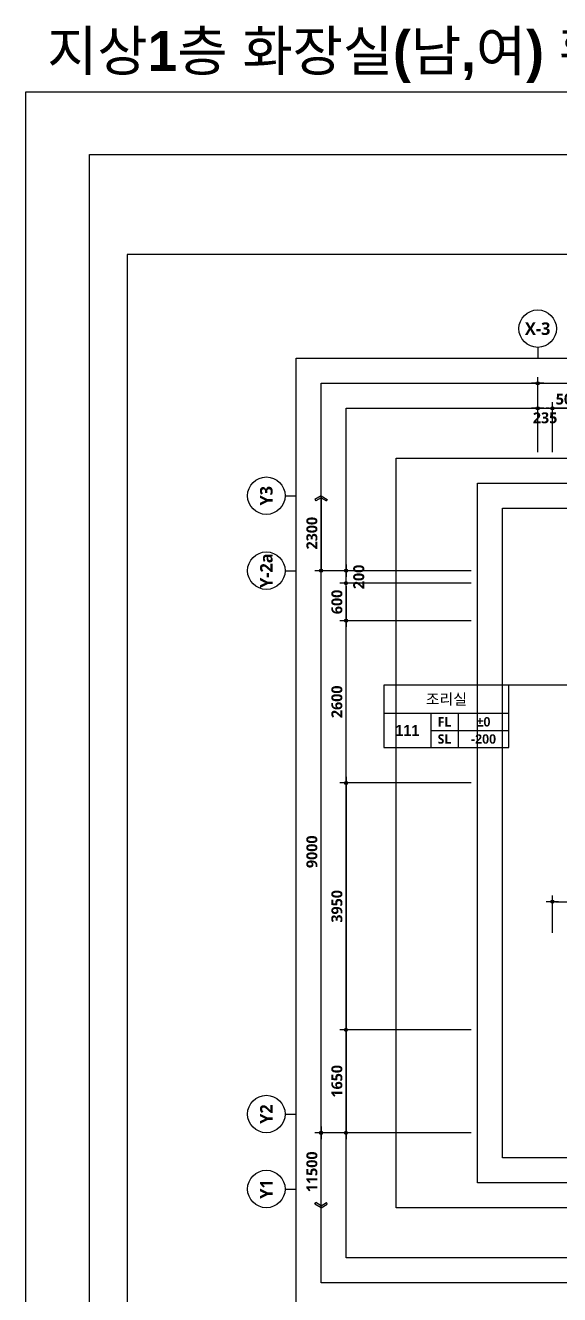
# Model space of a CAD drawing. Header units: millimetres. Extents: x 0 to 336000, y 0 to 30768.
# Drawn here: x 126000 to 134543, y 10447 to 30768 of the extents above; entities that cross this region are included whole.
import ezdxf
from ezdxf.enums import TextEntityAlignment as Align

# ---------------------------------------------------------------- set-up
doc = ezdxf.new("R2010")
doc.units = ezdxf.units.MM
doc.header["$LTSCALE"] = 50
doc.layers.get('Defpoints').update_dxf_attribs({"color": 153})
for name, color, linetype in [('A-ANNO-DIM', 4, 'Continuous'), ('A-ANNO-GRA1', 7, 'Continuous'), ('A-ANNO-TEXT1', 7, 'Continuous'), ('A-ANNO-TEXT2', 3, 'Continuous'), ('A-ST-AXIS-BUB', 7, 'Continuous'), ('A-ST-AXIS-DIM', 7, 'Continuous')]:
    doc.layers.add(name, color=color, linetype=linetype)
doc.layers.add('G(그리드1)', color=185, linetype='Continuous', plot=False)
doc.layers.add('G(그리드2)', color=235, linetype='Continuous', plot=False)
doc.styles.add('2020음성 1차', font='나눔고딕Bold.ttf')
doc.styles.add('SH_나눔', font='')
doc.styles.add('SH_진천_나눔', font='')
doc.styles.get('SH_나눔').set_extended_font_data('NanumGothic', bold=True)
doc.styles.get('SH_진천_나눔').set_extended_font_data('NanumGothic', bold=True)
doc.dimstyles.new('SHP 50', dxfattribs={"dimscale": 50, "dimtxt": 3.5, "dimasz": 1, "dimexe": 2, "dimexo": 2, "dimgap": 1, "dimtad": 1, "dimdec": 0, "dimzin": 0, "dimdsep": 46, "dimtxsty": 'SH_진천_나눔', "dimblk": 'DIMDOT', "dimcen": 0.09, "dimclrd": 256, "dimclre": 256, "dimclrt": 3, "dimadec": 0, "dimazin": 1, "dimtfac": 1, "dimtdec": 0, "dimtix": 1, "dimtmove": 2, "dimatfit": 0, "dimldrblk": 'DIMDOT', "dimfxl": 1, "dimtolj": 1, "dimtzin": 0, "dimlwd": -1, "dimlwe": -1, "dimarcsym": 0})
doc.dimstyles.new('SHP 50내부', dxfattribs={"dimscale": 50, "dimtxt": 2.7, "dimasz": 1, "dimexe": 2, "dimexo": 2, "dimgap": 1, "dimtad": 1, "dimdec": 0, "dimzin": 0, "dimdsep": 46, "dimtxsty": '2020음성 1차', "dimblk": 'DIMDOT', "dimcen": 0.09, "dimclrd": 256, "dimclre": 256, "dimclrt": 3, "dimadec": 0, "dimazin": 1, "dimtfac": 1, "dimtdec": 0, "dimtix": 1, "dimtmove": 2, "dimatfit": 0, "dimldrblk": 'DIMDOT', "dimfxl": 1, "dimtolj": 1, "dimtzin": 0, "dimlwd": -1, "dimlwe": -1, "dimarcsym": 0})

# ---------------------------------------------------------------- blocks, each defined once
blk = doc.blocks.new('DIMDOT')
at = {"color": 0}
blk.add_line((-2, 0), (2, 0), dxfattribs=at)
for radius in [0.5, 0.25]:
    blk.add_circle((0, 0), radius, dxfattribs=at)
blk = doc.blocks.new('*D15308')
at = {"layer": 'A-ST-AXIS-DIM'}
for p, q in [((134193, 23937), (134193, 25137)), ((134243, 25037), (141978, 25037)), ((142028, 23937), (142028, 25137))]:
    blk.add_line(p, q, dxfattribs=at)
at = {"layer": 'Defpoints', "color": 0}
for p in [(142028, 25037), (134193, 23837), (142028, 23837)]:
    blk.add_point(p, dxfattribs=at)
at = {"layer": 'A-ST-AXIS-DIM', "linetype": 'ByBlock', "xscale": 50, "yscale": 50, "zscale": 50, "rotation": 180}
blk.add_blockref('DIMDOT', (134193, 25037), dxfattribs=at)
at = {"layer": 'A-ST-AXIS-DIM', "linetype": 'ByBlock', "xscale": 50, "yscale": 50, "zscale": 50}
blk.add_blockref('DIMDOT', (142028, 25037), dxfattribs=at)
at = {"layer": 'A-ST-AXIS-DIM', "color": 3, "insert": (138111, 25184), "char_height": 175, "attachment_point": 5, "style": 'SH_진천_나눔'}
blk.add_mtext('\\A1;7835', dxfattribs=at)
blk = doc.blocks.new('*D15311')
at = {"layer": 'A-ST-AXIS-DIM'}
for p, q in [((134378, 24637), (134328, 24637)), ((134428, 23937), (134428, 24737)), ((134928, 24637), (134428, 24637)), ((134928, 23937), (134928, 24737)), ((134978, 24637), (135028, 24637))]:
    blk.add_line(p, q, dxfattribs=at)
at = {"layer": 'Defpoints', "color": 0}
for p in [(134428, 24637), (134428, 23837), (134928, 23837)]:
    blk.add_point(p, dxfattribs=at)
at = {"layer": 'A-ST-AXIS-DIM', "linetype": 'ByBlock', "xscale": 50, "yscale": 50, "zscale": 50}
blk.add_blockref('DIMDOT', (134428, 24637), dxfattribs=at)
at = {"layer": 'A-ST-AXIS-DIM', "linetype": 'ByBlock', "xscale": 50, "yscale": 50, "zscale": 50, "rotation": 180}
blk.add_blockref('DIMDOT', (134928, 24637), dxfattribs=at)
at = {"layer": 'A-ST-AXIS-DIM', "color": 3, "insert": (134678, 24784), "char_height": 175, "attachment_point": 5, "style": 'SH_진천_나눔'}
blk.add_mtext('\\A1;500', dxfattribs=at)
blk = doc.blocks.new('A-ST-AXIS-BUB-1')
at = {"layer": 'A-ST-AXIS-BUB'}
blk.add_line((0, 350), (0, 0), dxfattribs=at)
blk.add_circle((0, 950), 600, dxfattribs=at)
blk = doc.blocks.new('*D15328')
at = {"layer": 'A-ST-AXIS-DIM'}
for p, q in [((133128, 22037), (130628, 22037)), ((130728, 13087), (130728, 21987)), ((133128, 13037), (130628, 13037))]:
    blk.add_line(p, q, dxfattribs=at)
at = {"layer": 'Defpoints', "color": 0}
for p in [(130728, 22037), (133228, 22037), (133228, 13037)]:
    blk.add_point(p, dxfattribs=at)
at = {"layer": 'A-ST-AXIS-DIM', "linetype": 'ByBlock', "xscale": 50, "yscale": 50, "zscale": 50}
for p, rotation in [((130728, 22037), 90), ((130728, 13037), 270)]:
    blk.add_blockref('DIMDOT', p, dxfattribs=dict(at, rotation=rotation))
at = {"layer": 'A-ST-AXIS-DIM', "color": 3, "insert": (130582, 17537), "char_height": 175, "attachment_point": 5, "rotation": 90, "style": 'SH_진천_나눔'}
blk.add_mtext('\\A1;9000', dxfattribs=at)
blk = doc.blocks.new('*D15329')
at = {"layer": 'A-ST-AXIS-DIM'}
for p, q in [((133128, 21237), (131028, 21237)), ((131128, 18688), (131128, 21187)), ((133128, 18638), (131028, 18638))]:
    blk.add_line(p, q, dxfattribs=at)
at = {"layer": 'Defpoints', "color": 0}
for p in [(131128, 21237), (133228, 21237), (133228, 18638)]:
    blk.add_point(p, dxfattribs=at)
at = {"layer": 'A-ST-AXIS-DIM', "linetype": 'ByBlock', "xscale": 50, "yscale": 50, "zscale": 50}
for p, rotation in [((131128, 21237), 90), ((131128, 18638), 270)]:
    blk.add_blockref('DIMDOT', p, dxfattribs=dict(at, rotation=rotation))
at = {"layer": 'A-ST-AXIS-DIM', "color": 3, "insert": (130982, 19938), "char_height": 175, "attachment_point": 5, "rotation": 90, "style": 'SH_진천_나눔'}
blk.add_mtext('\\A1;2600', dxfattribs=at)
blk = doc.blocks.new('*D15330')
at = {"layer": 'A-ST-AXIS-DIM'}
for p, q in [((133128, 22037), (131028, 22037)), ((131128, 22087), (131128, 22137)), ((131128, 21837), (131128, 22037)), ((133128, 21837), (131028, 21837)), ((131128, 21787), (131128, 21737))]:
    blk.add_line(p, q, dxfattribs=at)
at = {"layer": 'Defpoints', "color": 0}
for p in [(131128, 22037), (133228, 22037), (133228, 21837)]:
    blk.add_point(p, dxfattribs=at)
at = {"layer": 'A-ST-AXIS-DIM', "linetype": 'ByBlock', "xscale": 50, "yscale": 50, "zscale": 50}
for p, rotation in [((131128, 22037), 270), ((131128, 21837), 90)]:
    blk.add_blockref('DIMDOT', p, dxfattribs=dict(at, rotation=rotation))
at = {"layer": 'A-ST-AXIS-DIM', "color": 3, "insert": (131332, 21937), "char_height": 175, "attachment_point": 5, "rotation": 90, "style": 'SH_진천_나눔'}
blk.add_mtext('\\A1;200', dxfattribs=at)
blk = doc.blocks.new('arrow1')
at = {"color": 0}
for p, q in [((0, 0), (0.29, 0.5)), ((0, 0), (0.29, -0.5)), ((0.16, 0), (0.41, 0.43)), ((0.16, 0), (0.41, -0.43)), ((0.29, 0.5), (0.41, 0.43)), ((0.29, -0.5), (0.41, -0.43))]:
    blk.add_line(p, q, dxfattribs=at)
blk = doc.blocks.new('*D15331')
at = {"layer": 'A-ST-AXIS-DIM'}
for p, q in [((133128, 18638), (131028, 18638)), ((131128, 18588), (131128, 14737)), ((133128, 14687), (131028, 14687))]:
    blk.add_line(p, q, dxfattribs=at)
at = {"layer": 'Defpoints', "color": 0}
for p in [(133228, 18638), (131128, 14687), (133228, 14687)]:
    blk.add_point(p, dxfattribs=at)
at = {"layer": 'A-ST-AXIS-DIM', "linetype": 'ByBlock', "xscale": 50, "yscale": 50, "zscale": 50}
for p, rotation in [((131128, 18638), 90), ((131128, 14687), 270)]:
    blk.add_blockref('DIMDOT', p, dxfattribs=dict(at, rotation=rotation))
at = {"layer": 'A-ST-AXIS-DIM', "color": 3, "insert": (130982, 16663), "char_height": 175, "attachment_point": 5, "rotation": 90, "style": 'SH_진천_나눔'}
blk.add_mtext('\\A1;3950', dxfattribs=at)
blk = doc.blocks.new('*D15332')
at = {"layer": 'A-ST-AXIS-DIM'}
for p, q in [((133128, 21837), (131028, 21837)), ((131128, 21787), (131128, 21287)), ((133128, 21237), (131028, 21237))]:
    blk.add_line(p, q, dxfattribs=at)
at = {"layer": 'Defpoints', "color": 0}
for p in [(133228, 21837), (131128, 21237), (133228, 21237)]:
    blk.add_point(p, dxfattribs=at)
at = {"layer": 'A-ST-AXIS-DIM', "linetype": 'ByBlock', "xscale": 50, "yscale": 50, "zscale": 50}
for p, rotation in [((131128, 21837), 90), ((131128, 21237), 270)]:
    blk.add_blockref('DIMDOT', p, dxfattribs=dict(at, rotation=rotation))
at = {"layer": 'A-ST-AXIS-DIM', "color": 3, "insert": (130982, 21537), "char_height": 175, "attachment_point": 5, "rotation": 90, "style": 'SH_진천_나눔'}
blk.add_mtext('\\A1;600', dxfattribs=at)
blk = doc.blocks.new('*D15334')
at = {"layer": 'A-ST-AXIS-DIM'}
for p, q in [((133128, 14687), (131028, 14687)), ((131128, 14637), (131128, 13087)), ((133128, 13037), (131028, 13037))]:
    blk.add_line(p, q, dxfattribs=at)
at = {"layer": 'Defpoints', "color": 0}
for p in [(133228, 14687), (131128, 13037), (133228, 13037)]:
    blk.add_point(p, dxfattribs=at)
at = {"layer": 'A-ST-AXIS-DIM', "linetype": 'ByBlock', "xscale": 50, "yscale": 50, "zscale": 50}
for p, rotation in [((131128, 14687), 90), ((131128, 13037), 270)]:
    blk.add_blockref('DIMDOT', p, dxfattribs=dict(at, rotation=rotation))
at = {"layer": 'A-ST-AXIS-DIM', "color": 3, "insert": (130982, 13862), "char_height": 175, "attachment_point": 5, "rotation": 90, "style": 'SH_진천_나눔'}
blk.add_mtext('\\A1;1650', dxfattribs=at)
blk = doc.blocks.new('*D15340')
at = {"layer": 'A-ST-AXIS-DIM'}
for p, q in [((134193, 23937), (134193, 24737)), ((134243, 24637), (134378, 24637)), ((134428, 23937), (134428, 24737))]:
    blk.add_line(p, q, dxfattribs=at)
at = {"layer": 'Defpoints', "color": 0}
for p in [(134428, 24637), (134193, 23837), (134428, 23837)]:
    blk.add_point(p, dxfattribs=at)
at = {"layer": 'A-ST-AXIS-DIM', "linetype": 'ByBlock', "xscale": 50, "yscale": 50, "zscale": 50, "rotation": 180}
blk.add_blockref('DIMDOT', (134193, 24637), dxfattribs=at)
at = {"layer": 'A-ST-AXIS-DIM', "linetype": 'ByBlock', "xscale": 50, "yscale": 50, "zscale": 50}
blk.add_blockref('DIMDOT', (134428, 24637), dxfattribs=at)
at = {"layer": 'A-ST-AXIS-DIM', "color": 3, "insert": (134311, 24484), "char_height": 175, "attachment_point": 5, "style": 'SH_진천_나눔'}
blk.add_mtext('\\A1;235', dxfattribs=at)
blk = doc.blocks.new('*D18407')
at = {"layer": 'A-ANNO-DIM'}
for p, q in [((134428, 16238), (134428, 16838)), ((134478, 16738), (136278, 16738)), ((136328, 16238), (136328, 16838))]:
    blk.add_line(p, q, dxfattribs=at)
at = {"layer": 'Defpoints', "color": 0}
for p in [(136328, 16738), (134428, 16138), (136328, 16138)]:
    blk.add_point(p, dxfattribs=at)
at = {"layer": 'A-ANNO-DIM', "linetype": 'ByBlock', "xscale": 50, "yscale": 50, "zscale": 50, "rotation": 180}
blk.add_blockref('DIMDOT', (134428, 16738), dxfattribs=at)
at = {"layer": 'A-ANNO-DIM', "linetype": 'ByBlock', "xscale": 50, "yscale": 50, "zscale": 50}
blk.add_blockref('DIMDOT', (136328, 16738), dxfattribs=at)
at = {"layer": 'A-ANNO-DIM', "color": 3, "insert": (135378, 16862), "char_height": 135, "attachment_point": 5, "style": '2020음성 1차'}
blk.add_mtext('\\A1;1900', dxfattribs=at)
blk = doc.blocks.new('G$C9D92D8A7')
at = {"layer": 'A-ANNO-GRA1'}
for p, q in [((0, 11), (40, 11)), ((15, 11), (15, 0)), ((23.75, 11), (23.75, 0)), ((15, 5.5), (40, 5.5))]:
    blk.add_line(p, q, dxfattribs=at)
blk.add_lwpolyline([(0, 20), (0, 0), (40, 0), (40, 20)], close=True, dxfattribs=at)
at = {"style": '2020음성 1차'}
for tag, height, p in [('실명', 3.5, (20, 15.5)), ('마감레벨', 3, (31.875, 8.25)), ('실번호', 3.5, (7.5, 5.5)), ('구조레벨', 3, (31.875, 2.75))]:
    blk.add_attdef(tag, text='', height=height, dxfattribs=at).set_placement(p, align=Align.MIDDLE_CENTER)
at = {"layer": 'A-ANNO-TEXT1', "style": 'SH_나눔'}
for s, p in [('FL', (19.375, 8.25)), ('SL', (19.375, 2.75))]:
    blk.add_text(s, height=3, dxfattribs=at).set_placement(p, align=Align.MIDDLE)

msp = doc.modelspace()

# ---------------------------------------------------------------- linework, layer by layer
at = {"layer": 'A-ANNO-GRA1'}
msp.add_lwpolyline([(127625.2, 27100), (127625.2, 1600), (161900, 1600), (161900, 27100)], close=True, dxfattribs=at)
at = {"layer": 'A-ANNO-TEXT1'}
msp.add_lwpolyline([(135229.2, 20204.9), (133733.1, 20204.9)], dxfattribs=at)
at = {"layer": 'A-ST-AXIS-DIM'}
for p, q in [((130728.2, 23237.5), (130728.2, 22037.5)), ((130728.2, 11837.5), (130728.2, 12987.5))]:
    msp.add_line(p, q, dxfattribs=at)
at = {"layer": 'Defpoints'}
for points in [[(168000, 0), (168000, 29700), (126000, 29700), (126000, 0)], [(127025.2, 28700), (162500, 28700), (162500, 1000), (127025.2, 1000)]]:
    msp.add_lwpolyline(points, close=True, dxfattribs=at)
at = {"layer": 'G(그리드1)'}
for points in [[(130328.2, 25437.5), (151728.2, 25437.5), (151728.2, 10237.5), (130328.2, 10237.5)], [(130728.2, 25037.5), (151328.2, 25037.5), (151328.2, 10637.5), (130728.2, 10637.5)], [(131128.2, 24637.5), (150928.2, 24637.5), (150928.2, 11037.5), (131128.2, 11037.5)], [(131928.2, 23837.5), (150128.2, 23837.5), (150128.2, 11837.5), (131928.2, 11837.5)]]:
    msp.add_lwpolyline(points, close=True, dxfattribs=at)
at = {"layer": 'G(그리드2)'}
for points in [[(133228.2, 23437.5), (148328.2, 23437.5), (148328.2, 12237.5), (133228.2, 12237.5)], [(133628.2, 23037.5), (147928.2, 23037.5), (147928.2, 12637.5), (133628.2, 12637.5)]]:
    msp.add_lwpolyline(points, close=True, dxfattribs=at)

# ---------------------------------------------------------------- block references
at = {"layer": 'A-ANNO-TEXT1'}
ref = msp.add_blockref('G$C9D92D8A7', (131733.1, 19204.9), dxfattribs=dict(at, xscale=49.99999999999996, yscale=49.99999999999996, zscale=49.99999999999996))
ref.add_attrib('실명', '조리실', dxfattribs={"layer": 'A-ANNO-TEXT2', "height": 175, "style": '2020음성 1차'}).set_placement((132733.1, 19979.9, 34333.3), align=Align.MIDDLE_CENTER)
ref.add_attrib('실번호', '111', dxfattribs={"layer": 'A-ANNO-TEXT2', "height": 175, "style": '2020음성 1차'}).set_placement((132108.1, 19479.9, 34333.3), align=Align.MIDDLE_CENTER)
ref.add_attrib('마감레벨', '%%p0', dxfattribs={"height": 150, "style": '2020음성 1차'}).set_placement((133326.8, 19617.4, 34333.3), align=Align.MIDDLE_CENTER)
ref.add_attrib('구조레벨', '-200', dxfattribs={"height": 150, "style": '2020음성 1차'}).set_placement((133326.8, 19342.4, 34333.3), align=Align.MIDDLE_CENTER)
at = {"layer": 'A-ST-AXIS-BUB', "xscale": 0.5, "yscale": 0.5, "zscale": 0.5}
msp.add_blockref('A-ST-AXIS-BUB-1', (134193.2, 25437.5), dxfattribs=at)
at = {"layer": 'A-ST-AXIS-BUB', "xscale": 0.5, "yscale": 0.5, "zscale": 0.5, "rotation": 90}
for p in [(130328.2, 23237.5), (130328.2, 22037.5), (130328.2, 13337.5), (130328.2, 12137.5)]:
    msp.add_blockref('A-ST-AXIS-BUB-1', p, dxfattribs=at)
at = {"layer": 'A-ST-AXIS-DIM'}
for name, p, xscale, yscale, zscale, rotation in [('arrow1', (130728.2, 23237.5), 200, 200, 200, 270.0000000000139), ('DIMDOT', (130728.2, 13037.5), -50, 50, 50, 270), ('arrow1', (130728.2, 11837.5), -200, 200, 200, 269.9999999999861)]:
    msp.add_blockref(name, p, dxfattribs=dict(at, xscale=xscale, yscale=yscale, zscale=zscale, rotation=rotation))

# ---------------------------------------------------------------- texts
at = {"layer": 'A-ANNO-TEXT1', "style": 'SH_진천_나눔'}
msp.add_text('X-3', height=200, dxfattribs=at).set_placement((134193.2, 25912.5), align=Align.MIDDLE_CENTER)
for s, p in [('Y3', (129853.2, 23237.5)), ('Y-2a', (129853.2, 22037.5)), ('Y2', (129853.2, 13337.5)), ('Y1', (129853.2, 12137.5))]:
    msp.add_text(s, height=200, rotation=90, dxfattribs=at).set_placement(p, align=Align.MIDDLE_CENTER)
at = {"layer": 'A-ST-AXIS-DIM', "color": 3, "char_height": 175, "attachment_point": 5, "rotation": 90, "style": 'SH_진천_나눔'}
for s, insert in [('\\A1;2300', (130582.3, 22637.5)), ('\\A1;11500', (130582.3, 12412.5))]:
    msp.add_mtext(s, dxfattribs=dict(at, insert=insert))
at = {"layer": 'Defpoints', "style": '2020음성 1차'}
msp.add_text('지상1층 화장실(남,여) 확대평면도 및 전개도', height=640, dxfattribs=at).set_placement((126347.1, 30039.7))

# ---------------------------------------------------------------- dimensions: what is measured, and where the dimension line sits
at = {"layer": 'A-ANNO-DIM'}
dim = msp.add_linear_dim(base=(136328.2, 16737.5), p1=(134428.2, 16137.5), p2=(136328.2, 16137.5), angle=180, dimstyle='SHP 50내부', override={"dimtxsty": '2020음성 1차', "dimldrblk": 'DIMDOT'}, dxfattribs=at)
dim.commit()
dim.dimension.update_dxf_attribs({"geometry": '*D18407', "text_midpoint": (135378.2, 16862)})
at = {"layer": 'A-ST-AXIS-DIM'}
dim = msp.add_linear_dim(base=(142028.2, 25037.5), p1=(134193.2, 23837.5), p2=(142028.2, 23837.5), dimstyle='SHP 50', dxfattribs=at)
dim.commit()
dim.dimension.update_dxf_attribs({"geometry": '*D15308', "text_midpoint": (138110.7, 25184.1)})
for base, p1, p2, angle, picture, middle in [((134428.2, 24637.5), (134928.2, 23837.5), (134428.2, 23837.5), 0, '*D15311', (134678.2, 24783.7)), ((130728.2, 22037.5), (133228.2, 13037.5), (133228.2, 22037.5), 90, '*D15328', (130581.7, 17537.5)), ((131128.2, 21237.5), (133228.2, 21837.5), (133228.2, 21237.5), 90, '*D15332', (130981.7, 21537.5)), ((131128.2, 21237.5), (133228.2, 18637.5), (133228.2, 21237.5), 270, '*D15329', (130981.7, 19937.5)), ((131128.2, 14687.5), (133228.2, 18637.5), (133228.2, 14687.5), 90, '*D15331', (130981.7, 16662.5)), ((131128.2, 13037.5), (133228.2, 14687.5), (133228.2, 13037.5), 90, '*D15334', (130981.7, 13862.5))]:
    dim = msp.add_linear_dim(base=base, p1=p1, p2=p2, angle=angle, dimstyle='SHP 50', dxfattribs=at)
    dim.commit()
    dim.dimension.update_dxf_attribs({"geometry": picture, "text_midpoint": middle})
for base, p1, p2, angle, picture, middle in [((134428.2, 24637.5), (134193.2, 23837.5), (134428.2, 23837.5), 180, '*D15340', (134310.7, 24484.1)), ((131128.2, 22037.5), (133228.2, 21837.5), (133228.2, 22037.5), 270, '*D15330', (131332, 21937.5))]:
    dim = msp.add_linear_dim(base=base, p1=p1, p2=p2, angle=angle, dimstyle='SHP 50', dxfattribs=at)
    dim.commit()
    dim.dimension.update_dxf_attribs({"geometry": picture, "text_midpoint": middle, "dimtype": 160})

doc.saveas('drawing.dxf')
